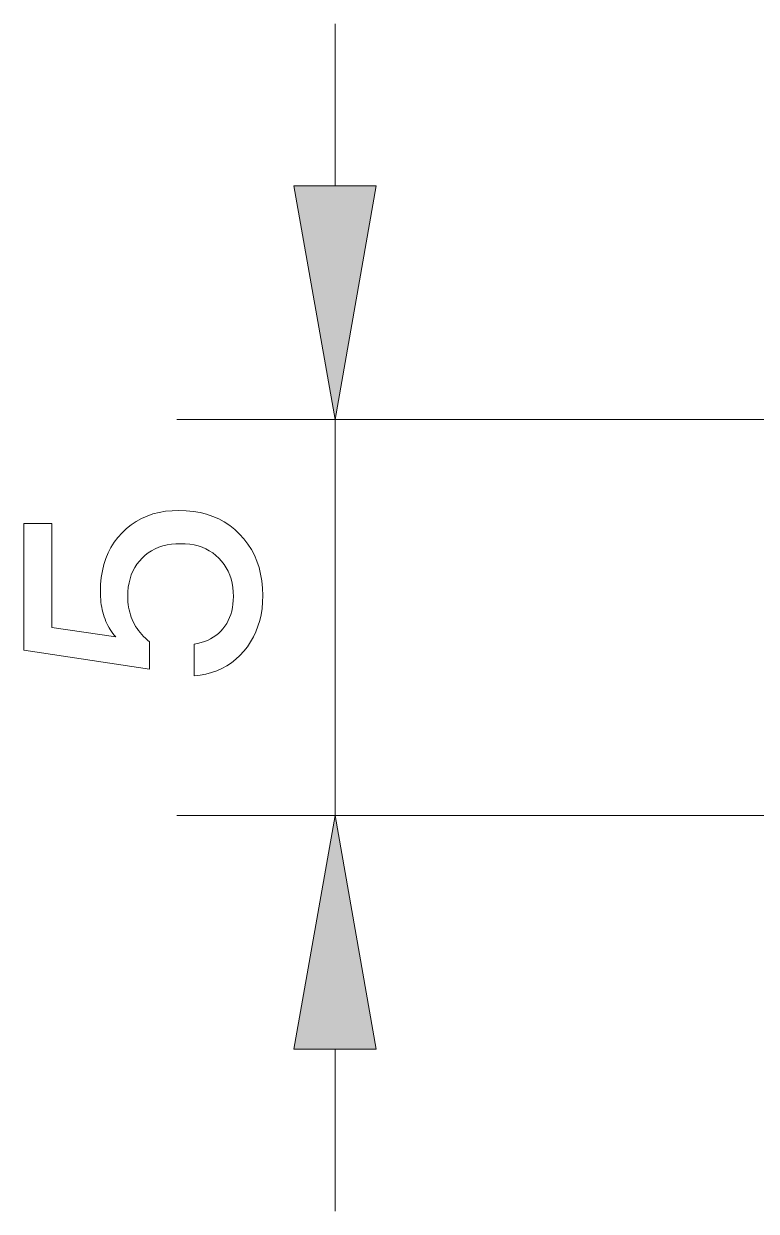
# Model space of a CAD drawing. Extents: x -99 to 297, y 0 to 420.
# Drawn here: x 184.65 to 193.91, y 129.58 to 144.58 of the extents above; entities that cross this region are included whole.
import ezdxf

# ---------------------------------------------------------------- set-up
doc = ezdxf.new("R2010")
doc.units = 0

msp = doc.modelspace()

# ---------------------------------------------------------------- linework, layer by layer
at = {"color": 7, "lineweight": 13, "ltscale": 0.051139}
for p, q in [((188.586, 142.539), (188.586, 144.585)), ((188.586, 129.585), (188.586, 131.63))]:
    msp.add_line(p, q, dxfattribs=at)
at = {"color": 7, "lineweight": 13, "ltscale": 0.287601}
msp.add_line((198.09, 139.585), (186.586, 139.585), dxfattribs=at)
at = {"color": 7, "lineweight": 13, "ltscale": 0.125}
msp.add_line((188.586, 134.585), (188.586, 139.585), dxfattribs=at)
at = {"color": 7, "lineweight": 13, "ltscale": 0.200201}
msp.add_line((194.594, 134.585), (186.586, 134.585), dxfattribs=at)
at = {"color": 7, "lineweight": 13}
for points in [[(188.065, 142.539), (188.586, 139.585), (189.107, 142.539)], [(186.804, 136.348), (186.804, 136.748), (186.849, 136.756), (186.893, 136.767), (186.935, 136.781), (186.974, 136.796), (187.012, 136.815), (187.048, 136.835), (187.081, 136.859), (187.113, 136.884), (187.142, 136.912), (187.169, 136.943), (187.194, 136.976), (187.217, 137.01), (187.237, 137.046), (187.254, 137.084), (187.268, 137.124), (187.28, 137.166), (187.289, 137.209), (187.296, 137.254), (187.3, 137.3), (187.301, 137.349), (187.299, 137.408), (187.294, 137.465), (187.285, 137.519), (187.272, 137.571), (187.255, 137.621), (187.235, 137.668), (187.211, 137.713), (187.184, 137.756), (187.153, 137.796), (187.118, 137.834), (187.08, 137.869), (187.04, 137.9), (186.997, 137.927), (186.952, 137.951), (186.905, 137.971), (186.856, 137.988), (186.804, 138.001), (186.75, 138.01), (186.694, 138.015), (186.635, 138.017), (186.575, 138.015), (186.518, 138.01), (186.463, 138.001), (186.41, 137.988), (186.36, 137.972), (186.313, 137.952), (186.268, 137.928), (186.225, 137.901), (186.185, 137.87), (186.148, 137.836), (186.114, 137.798), (186.083, 137.758), (186.056, 137.716), (186.032, 137.671), (186.012, 137.624), (185.996, 137.574), (185.983, 137.521), (185.974, 137.466), (185.968, 137.409), (185.967, 137.349), (185.967, 137.314), (185.969, 137.28), (185.973, 137.247), (185.978, 137.214), (185.984, 137.182), (185.992, 137.15), (186.001, 137.119), (186.011, 137.089), (186.023, 137.059), (186.036, 137.03), (186.051, 137.001), (186.067, 136.973), (186.084, 136.946), (186.103, 136.92), (186.123, 136.894), (186.144, 136.87), (186.167, 136.845), (186.191, 136.822), (186.216, 136.799), (186.243, 136.778), (186.243, 136.434), (184.653, 136.67), (184.653, 138.272), (185.007, 138.272), (185.007, 136.959), (185.815, 136.839), (185.796, 136.861), (185.779, 136.883), (185.762, 136.907), (185.746, 136.931), (185.731, 136.956), (185.717, 136.982), (185.704, 137.008), (185.692, 137.036), (185.681, 137.064), (185.67, 137.093), (185.661, 137.122), (185.653, 137.152), (185.645, 137.183), (185.639, 137.214), (185.633, 137.246), (185.629, 137.278), (185.625, 137.311), (185.623, 137.344), (185.621, 137.378), (185.621, 137.412), (185.624, 137.503), (185.632, 137.59), (185.646, 137.673), (185.665, 137.753), (185.689, 137.829), (185.72, 137.901), (185.755, 137.97), (185.796, 138.036), (185.843, 138.097), (185.895, 138.155), (185.952, 138.209), (186.011, 138.257), (186.075, 138.299), (186.142, 138.335), (186.212, 138.366), (186.285, 138.392), (186.362, 138.411), (186.443, 138.426), (186.527, 138.434), (186.614, 138.437), (186.707, 138.434), (186.796, 138.425), (186.881, 138.41), (186.963, 138.389), (187.041, 138.362), (187.116, 138.329), (187.187, 138.291), (187.255, 138.246), (187.319, 138.195), (187.379, 138.138), (187.435, 138.077), (187.485, 138.012), (187.529, 137.943), (187.567, 137.871), (187.599, 137.795), (187.625, 137.716), (187.646, 137.632), (187.66, 137.546), (187.669, 137.455), (187.672, 137.362), (187.67, 137.278), (187.663, 137.198), (187.651, 137.12), (187.634, 137.046), (187.612, 136.974), (187.586, 136.905), (187.555, 136.839), (187.519, 136.776), (187.478, 136.716), (187.433, 136.658), (187.384, 136.605), (187.331, 136.557), (187.276, 136.513), (187.217, 136.475), (187.156, 136.441), (187.092, 136.412), (187.024, 136.389), (186.954, 136.37), (186.88, 136.356)], [(189.107, 131.63), (188.586, 134.585), (188.065, 131.63)]]:
    msp.add_lwpolyline(points, close=True, dxfattribs=at)
for points in [[(188.065, 142.539), (188.586, 139.585), (188.065, 142.539), (189.107, 142.539)], [(189.107, 131.63), (188.586, 134.585), (189.107, 131.63), (188.065, 131.63)]]:
    msp.add_solid(points, dxfattribs=at)

doc.saveas('drawing.dxf')
